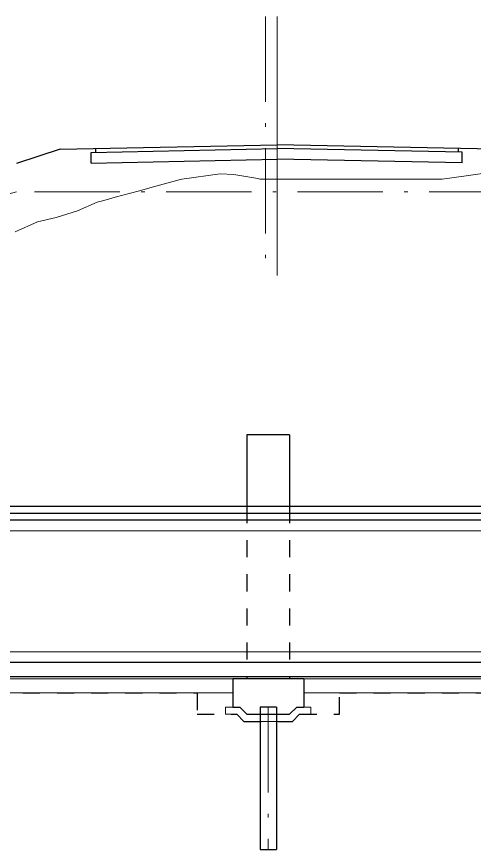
# Model space of a CAD drawing. Header units: millimetres. Extents: x -2078669 to -1085629, y -5987148 to 310365.
# Drawn here: x -1178976 to -1162887, y -4347973 to -4318685 of the extents above; entities that cross this region are included whole.
import ezdxf

# ---------------------------------------------------------------- set-up
doc = ezdxf.new("R2010")
doc.units = ezdxf.units.MM
doc.header["$LTSCALE"] = 500
doc.linetypes.add('SXF_一点短鎖線', pattern=[9.25, 6, -1.5, 0.25, -1.5])
doc.linetypes.add('SXF_跳び破線', pattern=[12, 6, -6])
for name, color, linetype, lineweight in [('D-BGD', 7, 'Continuous', 13), ('D-BMK', 2, 'SXF_一点短鎖線', 13), ('D-BYP-STR4', 6, 'Continuous', 25), ('D-BYP-STR6', 2, 'SXF_一点短鎖線', 13), ('D-BYP-STR7', 2, 'Continuous', 13), ('D-BYP-STR8', 5, 'Continuous', 25), ('D-STR', 1, 'Continuous', 25), ('D-STR-STR1', 2, 'Continuous', 13), ('D-STR-STR2', 7, 'Continuous', 13), ('D-STR-STR8', 1, 'Continuous', 25), ('D-STR-STR9', 1, 'Continuous', 25)]:
    doc.layers.add(name, color=color, linetype=linetype, lineweight=lineweight)

msp = doc.modelspace()

# ---------------------------------------------------------------- linework, layer by layer
at = {"layer": 'D-BGD', "linetype": 'Continuous', "lineweight": 13}
msp.add_lwpolyline([(-1162184.5, -4324147.8), (-1163172.4, -4324282.7), (-1164015.5, -4324397.8), (-1164614.2, -4324397.8), (-1165482.3, -4324397.8), (-1166056, -4324397.8), (-1166762.1, -4324397.8), (-1167497.8, -4324397.8), (-1167990.5, -4324397.8), (-1168939.6, -4324397.8), (-1169508.7, -4324397.8), (-1170381.4, -4324397.8), (-1170424.3, -4324397.8), (-1170498.8, -4324377.4), (-1171339.8, -4324231.6), (-1171823.2, -4324213.8), (-1173170.9, -4324397.8), (-1173265, -4324423.5), (-1174086.4, -4324647.8), (-1174706.8, -4324817.2), (-1175515.4, -4325038), (-1175917.5, -4325147.8), (-1176148.6, -4325210.9), (-1176833, -4325516.4), (-1177590.4, -4325751.2), (-1178247.1, -4325897.8), (-1179032.2, -4326248.3)], dxfattribs=at)
at = {"layer": 'D-BMK', "linetype": 'SXF_一点短鎖線'}
for p, q in [((-1170226.5, -4318684.7), (-1170226.5, -4327792.9)), ((-1169817.4, -4318684.7), (-1169817.4, -4327792.9)), ((-1169817.4, -4320850.3), (-1169817.4, -4327792.9)), ((-1170132.2, -4342972.8), (-1170132.2, -4347972.8))]:
    msp.add_line(p, q, dxfattribs=at)
at = {"layer": 'D-BYP-STR4'}
for p, q in [((-1170419.7, -4342972.8), (-1170419.7, -4347972.8)), ((-1169844.7, -4342972.8), (-1170419.7, -4342972.8)), ((-1169844.7, -4342972.8), (-1169844.7, -4347972.8)), ((-1170419.7, -4347972.8), (-1169844.7, -4347972.8))]:
    msp.add_line(p, q, dxfattribs=at)
at = {"layer": 'D-BYP-STR6', "linetype": 'SXF_一点短鎖線'}
msp.add_lwpolyline([(-1123881.5, -4343647.8), (-1143376.5, -4333900.3), (-1161476.5, -4324850.3), (-1178976.5, -4324850.3), (-1243902.2, -4342397.8)], dxfattribs=at)
at = {"layer": 'D-BYP-STR7'}
for p, q in [((-1210881.5, -4341972.8), (-1155632.2, -4341972.8)), ((-1209956.5, -4342472.8), (-1171382.2, -4342472.8)), ((-1168882.2, -4342472.8), (-1158307.2, -4342472.8))]:
    msp.add_line(p, q, dxfattribs=at)
msp.add_lwpolyline([(-1168882.2, -4342972.8), (-1168632.2, -4342972.8), (-1168632.2, -4343222.8), (-1169028.6, -4343222.8), (-1169278.6, -4343472.8), (-1170985.7, -4343472.8), (-1171235.7, -4343222.8), (-1171632.2, -4343222.8), (-1171632.2, -4342972.8), (-1171382.2, -4342972.8)], dxfattribs=at)
at = {"layer": 'D-BYP-STR8'}
for p, q in [((-1210881.5, -4335897.8), (-1155632.2, -4335897.8)), ((-1154382.2, -4336397.8), (-1212131.5, -4336397.8)), ((-1154382.2, -4341397.8), (-1212131.5, -4341397.8)), ((-1210881.5, -4341897.8), (-1155632.2, -4341897.8))]:
    msp.add_line(p, q, dxfattribs=at)
at = {"layer": 'D-STR'}
for p, q in [((-1170882.2, -4333397.8), (-1170882.2, -4335897.8)), ((-1169382.2, -4333397.8), (-1170882.2, -4333397.8)), ((-1169382.2, -4333397.8), (-1169382.2, -4335897.8)), ((-1171382.2, -4341972.8), (-1171382.2, -4342972.8)), ((-1168882.2, -4341972.8), (-1171382.2, -4341972.8)), ((-1168882.2, -4341972.8), (-1168882.2, -4342972.8))]:
    msp.add_line(p, q, dxfattribs=at)
at = {"layer": 'D-STR', "linetype": 'SXF_跳び破線', "ltscale": 0.2}
for p, q in [((-1170882.2, -4335897.8), (-1170882.2, -4341972.8)), ((-1169382.2, -4335897.8), (-1169382.2, -4341972.8))]:
    msp.add_line(p, q, dxfattribs=at)
at = {"layer": 'D-STR'}
msp.add_lwpolyline([(-1171382.2, -4342972.8), (-1171132.2, -4342972.8), (-1170882.2, -4343222.8), (-1169382.2, -4343222.8), (-1169132.2, -4342972.8), (-1168882.2, -4342972.8)], dxfattribs=at)
at = {"layer": 'D-STR-STR1', "linetype": 'Continuous', "lineweight": 25}
for p, q in [((-1176351.6, -4323457.4), (-1169817.4, -4323322.8)), ((-1176351.6, -4323832.4), (-1176351.6, -4323457.4)), ((-1176192.3, -4323454.3), (-1176192.4, -4323325.3)), ((-1163317.5, -4323452.8), (-1169817.4, -4323322.8)), ((-1163442.5, -4323450.3), (-1163442.4, -4323325.3)), ((-1163317.5, -4323827.8), (-1163317.5, -4323452.8)), ((-1176351.6, -4323832.4), (-1169817.4, -4323697.8)), ((-1163317.5, -4323827.8), (-1169817.4, -4323697.8))]:
    msp.add_line(p, q, dxfattribs=at)
at = {"layer": 'D-STR-STR2', "color": 2}
for p, q in [((-1154382.2, -4336772.8), (-1212131.5, -4336772.8)), ((-1212131.5, -4341022.8), (-1154382.2, -4341022.8))]:
    msp.add_line(p, q, dxfattribs=at)
at = {"layer": 'D-STR-STR8'}
msp.add_line((-1208484.9, -4336147.8), (-1131453, -4336147.8), dxfattribs=at)
at = {"layer": 'D-STR-STR8', "linetype": 'SXF_跳び破線', "ltscale": 0.2}
msp.add_lwpolyline([(-1216881.5, -4343147.8), (-1214985, -4343147.8), (-1214735, -4343397.8), (-1213027.9, -4343397.8), (-1212777.9, -4343147.8), (-1210631.5, -4343147.8), (-1209956.5, -4342472.8), (-1172632.2, -4342472.8), (-1172632.2, -4343222.8), (-1171235.7, -4343222.8), (-1170985.7, -4343472.8), (-1169278.6, -4343472.8), (-1169028.6, -4343222.8), (-1167632.2, -4343222.8), (-1167632.2, -4342472.8), (-1158307.2, -4342472.8), (-1155882.2, -4344897.8), (-1144235, -4344897.8), (-1143985, -4345147.8), (-1142277.9, -4345147.8), (-1142027.9, -4344897.8), (-1137131.5, -4344897.8), (-1136131.5, -4343897.8), (-1125735, -4343897.8)], dxfattribs=at)
at = {"layer": 'D-STR-STR9', "ltscale": 0.01}
for p, q in [((-1177442.4, -4323350.3), (-1169817.4, -4323197.8)), ((-1162192.4, -4323350.3), (-1169817.4, -4323197.8)), ((-1177442.4, -4323350.3), (-1178976.5, -4323850.3))]:
    msp.add_line(p, q, dxfattribs=at)

doc.saveas('drawing.dxf')
